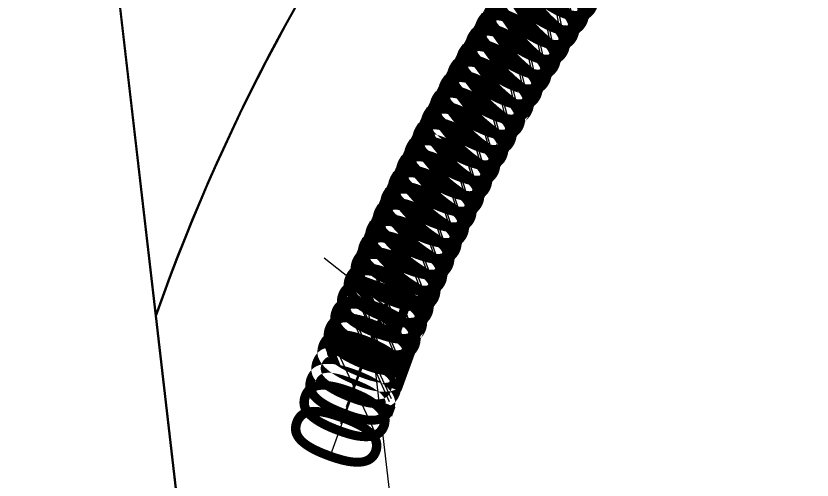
# Model space of a CAD drawing. Header units: millimetres. Extents: x 29397 to 29927, y 26123 to 26652.
# Drawn here: x 29779.998 to 29782.629, y 26198.885 to 26200.418 of the extents above; entities that cross this region are included whole.
import ezdxf

# ---------------------------------------------------------------- set-up
doc = ezdxf.new("R2010")
doc.units = ezdxf.units.MM
doc.header["$LTSCALE"] = 0.3
for name, color, linetype in [('_IndivSubPlot', 180, 'Continuous'), ('_IndivSubPlot_DIMENSION', 7, 'Continuous'), ('_InternalRoad', 3, 'Continuous'), ('_Splay', 90, 'Continuous')]:
    doc.layers.add(name, color=color, linetype=linetype)
doc.layers.get('0').off()
doc.styles.add('PreDCRFont', font='ARIALN.TTF')
doc.dimstyles.new('PDCR-PLOT-INT', dxfattribs={"dimtxt": 0.3, "dimasz": 0.25, "dimexe": 0.25, "dimexo": 0.25, "dimgap": 0.25, "dimtad": 0, "dimzin": 0, "dimdsep": 46, "dimtxsty": 'PreDCRFont', "dimblk": 'OBLIQUE', "dimcen": 0.5, "dimdle": 0.1, "dimadec": 0, "dimazin": 0, "dimtfac": 1, "dimtix": 1, "dimtofl": 0, "dimtmove": 1, "dimatfit": 1, "dimfxl": 1, "dimtolj": 1, "dimtzin": 0, "dimlwd": 15, "dimarcsym": 0})

# ---------------------------------------------------------------- blocks, each defined once
blk = doc.blocks.new('_Oblique')
at = {"color": 0, "linetype": 'ByBlock', "lineweight": -2}
blk.add_line((-0.5, -0.5), (0.5, 0.5), dxfattribs=at)
blk = doc.blocks.new('*D866')
at = {"layer": '_IndivSubPlot_DIMENSION', "color": 0, "lineweight": 15, "transparency": 16777216}
for p, q in [((29782.0158, 26200.8336), (29782.1681, 26201.0318)), ((29781.9759, 26200.7818), (29781.8235, 26200.5835))]:
    blk.add_line(p, q, dxfattribs=at)
at = {"layer": '_IndivSubPlot_DIMENSION', "color": 0, "lineweight": 15, "transparency": 16777216, "xscale": 0.25, "yscale": 0.25, "zscale": 0.25}
for p, rotation in [((29782.0158, 26200.8336), 232.4521394322955), ((29781.9759, 26200.7818), 52.45213943229547)]:
    blk.add_blockref('_Oblique', p, dxfattribs=dict(at, rotation=rotation))
at = {"layer": '_IndivSubPlot_DIMENSION', "color": 0, "lineweight": 15, "transparency": 16777216, "insert": (29781.9958, 26200.8077), "char_height": 0.3, "attachment_point": 5, "rotation": 52.4521, "style": 'PreDCRFont'}
blk.add_mtext('\\A1;0.07', dxfattribs=at)
blk = doc.blocks.new('*D867')
at = {"layer": '_IndivSubPlot_DIMENSION', "color": 0, "lineweight": 15, "transparency": 16777216}
for p, q in [((29781.9801, 26200.7873), (29782.1305, 26200.9871)), ((29781.9408, 26200.7351), (29781.7904, 26200.5354))]:
    blk.add_line(p, q, dxfattribs=at)
at = {"layer": '_IndivSubPlot_DIMENSION', "color": 0, "lineweight": 15, "transparency": 16777216, "xscale": 0.25, "yscale": 0.25, "zscale": 0.25}
for p, rotation in [((29781.9801, 26200.7873), 233.0250972240779), ((29781.9408, 26200.7351), 53.0250972240779)]:
    blk.add_blockref('_Oblique', p, dxfattribs=dict(at, rotation=rotation))
at = {"layer": '_IndivSubPlot_DIMENSION', "color": 0, "lineweight": 15, "transparency": 16777216, "insert": (29781.9605, 26200.7612), "char_height": 0.3, "attachment_point": 5, "rotation": 53.0251, "style": 'PreDCRFont'}
blk.add_mtext('\\A1;0.07', dxfattribs=at)
blk = doc.blocks.new('*D868')
at = {"layer": '_IndivSubPlot_DIMENSION', "color": 0, "lineweight": 15, "transparency": 16777216}
for p, q in [((29781.945, 26200.7407), (29782.0933, 26200.9419)), ((29781.9062, 26200.6881), (29781.7578, 26200.4868))]:
    blk.add_line(p, q, dxfattribs=at)
at = {"layer": '_IndivSubPlot_DIMENSION', "color": 0, "lineweight": 15, "transparency": 16777216, "xscale": 0.25, "yscale": 0.25, "zscale": 0.25}
for p, rotation in [((29781.945, 26200.7407), 233.5980550188483), ((29781.9062, 26200.6881), 53.59805501884832)]:
    blk.add_blockref('_Oblique', p, dxfattribs=dict(at, rotation=rotation))
at = {"layer": '_IndivSubPlot_DIMENSION', "color": 0, "lineweight": 15, "transparency": 16777216, "insert": (29781.9256, 26200.7144), "char_height": 0.3, "attachment_point": 5, "rotation": 53.5981, "style": 'PreDCRFont'}
blk.add_mtext('\\A1;0.07', dxfattribs=at)
blk = doc.blocks.new('*D869')
at = {"layer": '_IndivSubPlot_DIMENSION', "color": 0, "lineweight": 15, "transparency": 16777216}
for p, q in [((29781.9103, 26200.6937), (29782.0566, 26200.8964)), ((29781.872, 26200.6407), (29781.7257, 26200.438))]:
    blk.add_line(p, q, dxfattribs=at)
at = {"layer": '_IndivSubPlot_DIMENSION', "color": 0, "lineweight": 15, "transparency": 16777216, "xscale": 0.25, "yscale": 0.25, "zscale": 0.25}
for p, rotation in [((29781.9103, 26200.6937), 234.171012816895), ((29781.872, 26200.6407), 54.17101281689496)]:
    blk.add_blockref('_Oblique', p, dxfattribs=dict(at, rotation=rotation))
at = {"layer": '_IndivSubPlot_DIMENSION', "color": 0, "lineweight": 15, "transparency": 16777216, "insert": (29781.8912, 26200.6672), "char_height": 0.3, "attachment_point": 5, "rotation": 54.171, "style": 'PreDCRFont'}
blk.add_mtext('\\A1;0.07', dxfattribs=at)
blk = doc.blocks.new('*D870')
at = {"layer": '_IndivSubPlot_DIMENSION', "color": 0, "lineweight": 15, "transparency": 16777216}
for p, q in [((29781.8761, 26200.6464), (29782.0204, 26200.8505)), ((29781.8383, 26200.593), (29781.694, 26200.3888))]:
    blk.add_line(p, q, dxfattribs=at)
at = {"layer": '_IndivSubPlot_DIMENSION', "color": 0, "lineweight": 15, "transparency": 16777216, "xscale": 0.25, "yscale": 0.25, "zscale": 0.25}
for p, rotation in [((29781.8761, 26200.6464), 234.7439706106262), ((29781.8383, 26200.593), 54.74397061062623)]:
    blk.add_blockref('_Oblique', p, dxfattribs=dict(at, rotation=rotation))
at = {"layer": '_IndivSubPlot_DIMENSION', "color": 0, "lineweight": 15, "transparency": 16777216, "insert": (29781.8572, 26200.6197), "char_height": 0.3, "attachment_point": 5, "rotation": 54.744, "style": 'PreDCRFont'}
blk.add_mtext('\\A1;0.07', dxfattribs=at)
blk = doc.blocks.new('*D871')
at = {"layer": '_IndivSubPlot_DIMENSION', "color": 0, "lineweight": 15, "transparency": 16777216}
for p, q in [((29781.8423, 26200.5987), (29781.9846, 26200.8043)), ((29781.8051, 26200.5449), (29781.6629, 26200.3394))]:
    blk.add_line(p, q, dxfattribs=at)
at = {"layer": '_IndivSubPlot_DIMENSION', "color": 0, "lineweight": 15, "transparency": 16777216, "xscale": 0.25, "yscale": 0.25, "zscale": 0.25}
for p, rotation in [((29781.8423, 26200.5987), 235.3169284077161), ((29781.8051, 26200.5449), 55.31692840771615)]:
    blk.add_blockref('_Oblique', p, dxfattribs=dict(at, rotation=rotation))
at = {"layer": '_IndivSubPlot_DIMENSION', "color": 0, "lineweight": 15, "transparency": 16777216, "insert": (29781.8237, 26200.5718), "char_height": 0.3, "attachment_point": 5, "rotation": 55.3169, "style": 'PreDCRFont'}
blk.add_mtext('\\A1;0.07', dxfattribs=at)
blk = doc.blocks.new('*D872')
at = {"layer": '_IndivSubPlot_DIMENSION', "color": 0, "lineweight": 15, "transparency": 16777216}
for p, q in [((29781.8091, 26200.5507), (29781.9493, 26200.7577)), ((29781.7724, 26200.4966), (29781.6322, 26200.2896))]:
    blk.add_line(p, q, dxfattribs=at)
at = {"layer": '_IndivSubPlot_DIMENSION', "color": 0, "lineweight": 15, "transparency": 16777216, "xscale": 0.25, "yscale": 0.25, "zscale": 0.25}
for p, rotation in [((29781.8091, 26200.5507), 235.8898861981455), ((29781.7724, 26200.4966), 55.88988619814555)]:
    blk.add_blockref('_Oblique', p, dxfattribs=dict(at, rotation=rotation))
at = {"layer": '_IndivSubPlot_DIMENSION', "color": 0, "lineweight": 15, "transparency": 16777216, "insert": (29781.7907, 26200.5236), "char_height": 0.3, "attachment_point": 5, "rotation": 55.8899, "style": 'PreDCRFont'}
blk.add_mtext('\\A1;0.07', dxfattribs=at)
blk = doc.blocks.new('*D873')
at = {"layer": '_IndivSubPlot_DIMENSION', "color": 0, "lineweight": 15, "transparency": 16777216}
for p, q in [((29781.7763, 26200.5024), (29781.9144, 26200.7108)), ((29781.7402, 26200.4479), (29781.6021, 26200.2395))]:
    blk.add_line(p, q, dxfattribs=at)
at = {"layer": '_IndivSubPlot_DIMENSION', "color": 0, "lineweight": 15, "transparency": 16777216, "xscale": 0.25, "yscale": 0.25, "zscale": 0.25}
for p, rotation in [((29781.7763, 26200.5024), 236.4628439966721), ((29781.7402, 26200.4479), 56.46284399667206)]:
    blk.add_blockref('_Oblique', p, dxfattribs=dict(at, rotation=rotation))
at = {"layer": '_IndivSubPlot_DIMENSION', "color": 0, "lineweight": 15, "transparency": 16777216, "insert": (29781.7582, 26200.4751), "char_height": 0.3, "attachment_point": 5, "rotation": 56.4628, "style": 'PreDCRFont'}
blk.add_mtext('\\A1;0.07', dxfattribs=at)
blk = doc.blocks.new('*D874')
at = {"layer": '_IndivSubPlot_DIMENSION', "color": 0, "lineweight": 15, "transparency": 16777216}
for p, q in [((29781.744, 26200.4537), (29781.88, 26200.6635)), ((29781.7084, 26200.3988), (29781.5724, 26200.1891))]:
    blk.add_line(p, q, dxfattribs=at)
at = {"layer": '_IndivSubPlot_DIMENSION', "color": 0, "lineweight": 15, "transparency": 16777216, "xscale": 0.25, "yscale": 0.25, "zscale": 0.25}
for p, rotation in [((29781.744, 26200.4537), 237.0358017913659), ((29781.7084, 26200.3988), 57.0358017913659)]:
    blk.add_blockref('_Oblique', p, dxfattribs=dict(at, rotation=rotation))
at = {"layer": '_IndivSubPlot_DIMENSION', "color": 0, "lineweight": 15, "transparency": 16777216, "insert": (29781.7262, 26200.4263), "char_height": 0.3, "attachment_point": 5, "rotation": 57.0358, "style": 'PreDCRFont'}
blk.add_mtext('\\A1;0.07', dxfattribs=at)
blk = doc.blocks.new('*D875')
at = {"layer": '_IndivSubPlot_DIMENSION', "color": 0, "lineweight": 15, "transparency": 16777216}
for p, q in [((29781.7122, 26200.4047), (29781.8461, 26200.6158)), ((29781.6772, 26200.3495), (29781.5432, 26200.1384))]:
    blk.add_line(p, q, dxfattribs=at)
at = {"layer": '_IndivSubPlot_DIMENSION', "color": 0, "lineweight": 15, "transparency": 16777216, "xscale": 0.25, "yscale": 0.25, "zscale": 0.25}
for p, rotation in [((29781.7122, 26200.4047), 237.6087595855189), ((29781.6772, 26200.3495), 57.60875958551888)]:
    blk.add_blockref('_Oblique', p, dxfattribs=dict(at, rotation=rotation))
at = {"layer": '_IndivSubPlot_DIMENSION', "color": 0, "lineweight": 15, "transparency": 16777216, "insert": (29781.6947, 26200.3771), "char_height": 0.3, "attachment_point": 5, "rotation": 57.6088, "style": 'PreDCRFont'}
blk.add_mtext('\\A1;0.07', dxfattribs=at)
blk = doc.blocks.new('*D876')
at = {"layer": '_IndivSubPlot_DIMENSION', "color": 0, "lineweight": 15, "transparency": 16777216}
for p, q in [((29781.6809, 26200.3554), (29781.8127, 26200.5679)), ((29781.6464, 26200.2999), (29781.5146, 26200.0874))]:
    blk.add_line(p, q, dxfattribs=at)
at = {"layer": '_IndivSubPlot_DIMENSION', "color": 0, "lineweight": 15, "transparency": 16777216, "xscale": 0.25, "yscale": 0.25, "zscale": 0.25}
for p, rotation in [((29781.6809, 26200.3554), 238.1817173840555), ((29781.6464, 26200.2999), 58.18171738405548)]:
    blk.add_blockref('_Oblique', p, dxfattribs=dict(at, rotation=rotation))
at = {"layer": '_IndivSubPlot_DIMENSION', "color": 0, "lineweight": 15, "transparency": 16777216, "insert": (29781.6636, 26200.3276), "char_height": 0.3, "attachment_point": 5, "rotation": 58.1817, "style": 'PreDCRFont'}
blk.add_mtext('\\A1;0.07', dxfattribs=at)
blk = doc.blocks.new('*D877')
at = {"layer": '_IndivSubPlot_DIMENSION', "color": 0, "lineweight": 15, "transparency": 16777216}
for p, q in [((29781.6501, 26200.3058), (29781.7797, 26200.5196)), ((29781.6161, 26200.2499), (29781.4865, 26200.0362))]:
    blk.add_line(p, q, dxfattribs=at)
at = {"layer": '_IndivSubPlot_DIMENSION', "color": 0, "lineweight": 15, "transparency": 16777216, "xscale": 0.25, "yscale": 0.25, "zscale": 0.25}
for p, rotation in [((29781.6501, 26200.3058), 238.7546751745776), ((29781.6161, 26200.2499), 58.75467517457754)]:
    blk.add_blockref('_Oblique', p, dxfattribs=dict(at, rotation=rotation))
at = {"layer": '_IndivSubPlot_DIMENSION', "color": 0, "lineweight": 15, "transparency": 16777216, "insert": (29781.6331, 26200.2779), "char_height": 0.3, "attachment_point": 5, "rotation": 58.7547, "style": 'PreDCRFont'}
blk.add_mtext('\\A1;0.07', dxfattribs=at)
blk = doc.blocks.new('*D878')
at = {"layer": '_IndivSubPlot_DIMENSION', "color": 0, "lineweight": 15, "transparency": 16777216}
for p, q in [((29781.6197, 26200.2559), (29781.7473, 26200.4709)), ((29781.5864, 26200.1997), (29781.4588, 26199.9846))]:
    blk.add_line(p, q, dxfattribs=at)
at = {"layer": '_IndivSubPlot_DIMENSION', "color": 0, "lineweight": 15, "transparency": 16777216, "xscale": 0.25, "yscale": 0.25, "zscale": 0.25}
for p, rotation in [((29781.6197, 26200.2559), 239.3276329724082), ((29781.5864, 26200.1997), 59.32763297240821)]:
    blk.add_blockref('_Oblique', p, dxfattribs=dict(at, rotation=rotation))
at = {"layer": '_IndivSubPlot_DIMENSION', "color": 0, "lineweight": 15, "transparency": 16777216, "insert": (29781.6031, 26200.2278), "char_height": 0.3, "attachment_point": 5, "rotation": 59.3276, "style": 'PreDCRFont'}
blk.add_mtext('\\A1;0.07', dxfattribs=at)
blk = doc.blocks.new('*D879')
at = {"layer": '_IndivSubPlot_DIMENSION', "color": 0, "lineweight": 15, "transparency": 16777216}
for p, q in [((29781.5899, 26200.2057), (29781.7153, 26200.422)), ((29781.5571, 26200.1491), (29781.4317, 26199.9328))]:
    blk.add_line(p, q, dxfattribs=at)
at = {"layer": '_IndivSubPlot_DIMENSION', "color": 0, "lineweight": 15, "transparency": 16777216, "xscale": 0.25, "yscale": 0.25, "zscale": 0.25}
for p, rotation in [((29781.5899, 26200.2057), 239.9005907667145), ((29781.5571, 26200.1491), 59.90059076671452)]:
    blk.add_blockref('_Oblique', p, dxfattribs=dict(at, rotation=rotation))
at = {"layer": '_IndivSubPlot_DIMENSION', "color": 0, "lineweight": 15, "transparency": 16777216, "insert": (29781.5735, 26200.1774), "char_height": 0.3, "attachment_point": 5, "rotation": 59.9006, "style": 'PreDCRFont'}
blk.add_mtext('\\A1;0.07', dxfattribs=at)
blk = doc.blocks.new('*D880')
at = {"layer": '_IndivSubPlot_DIMENSION', "color": 0, "lineweight": 15, "transparency": 16777216}
for p, q in [((29781.5606, 26200.1552), (29781.6838, 26200.3727)), ((29781.5284, 26200.0983), (29781.4052, 26199.8808))]:
    blk.add_line(p, q, dxfattribs=at)
at = {"layer": '_IndivSubPlot_DIMENSION', "color": 0, "lineweight": 15, "transparency": 16777216, "xscale": 0.25, "yscale": 0.25, "zscale": 0.25}
for p, rotation in [((29781.5606, 26200.1552), 240.4735485626582), ((29781.5284, 26200.0983), 60.47354856265823)]:
    blk.add_blockref('_Oblique', p, dxfattribs=dict(at, rotation=rotation))
at = {"layer": '_IndivSubPlot_DIMENSION', "color": 0, "lineweight": 15, "transparency": 16777216, "insert": (29781.5445, 26200.1267), "char_height": 0.3, "attachment_point": 5, "rotation": 60.4735, "style": 'PreDCRFont'}
blk.add_mtext('\\A1;0.07', dxfattribs=at)
blk = doc.blocks.new('*D881')
at = {"layer": '_IndivSubPlot_DIMENSION', "color": 0, "lineweight": 15, "transparency": 16777216}
for p, q in [((29781.5318, 26200.1044), (29781.6528, 26200.3231)), ((29781.5001, 26200.0472), (29781.3791, 26199.8284))]:
    blk.add_line(p, q, dxfattribs=at)
at = {"layer": '_IndivSubPlot_DIMENSION', "color": 0, "lineweight": 15, "transparency": 16777216, "xscale": 0.25, "yscale": 0.25, "zscale": 0.25}
for p, rotation in [((29781.5318, 26200.1044), 241.0465063588418), ((29781.5001, 26200.0472), 61.04650635884178)]:
    blk.add_blockref('_Oblique', p, dxfattribs=dict(at, rotation=rotation))
at = {"layer": '_IndivSubPlot_DIMENSION', "color": 0, "lineweight": 15, "transparency": 16777216, "insert": (29781.516, 26200.0758), "char_height": 0.3, "attachment_point": 5, "rotation": 61.0465, "style": 'PreDCRFont'}
blk.add_mtext('\\A1;0.07', dxfattribs=at)
blk = doc.blocks.new('*D882')
at = {"layer": '_IndivSubPlot_DIMENSION', "color": 0, "lineweight": 15, "transparency": 16777216}
for p, q in [((29781.5035, 26200.0533), (29781.6223, 26200.2733)), ((29781.4724, 26199.9958), (29781.3536, 26199.7758))]:
    blk.add_line(p, q, dxfattribs=at)
at = {"layer": '_IndivSubPlot_DIMENSION', "color": 0, "lineweight": 15, "transparency": 16777216, "xscale": 0.25, "yscale": 0.25, "zscale": 0.25}
for p, rotation in [((29781.5035, 26200.0533), 241.6194641505639), ((29781.4724, 26199.9958), 61.61946415056395)]:
    blk.add_blockref('_Oblique', p, dxfattribs=dict(at, rotation=rotation))
at = {"layer": '_IndivSubPlot_DIMENSION', "color": 0, "lineweight": 15, "transparency": 16777216, "insert": (29781.4879, 26200.0245), "char_height": 0.3, "attachment_point": 5, "rotation": 61.6195, "style": 'PreDCRFont'}
blk.add_mtext('\\A1;0.07', dxfattribs=at)
blk = doc.blocks.new('*D883')
at = {"layer": '_IndivSubPlot_DIMENSION', "color": 0, "lineweight": 15, "transparency": 16777216}
for p, q in [((29781.4757, 26200.0019), (29781.5923, 26200.2231)), ((29781.4452, 26199.9441), (29781.3286, 26199.723))]:
    blk.add_line(p, q, dxfattribs=at)
at = {"layer": '_IndivSubPlot_DIMENSION', "color": 0, "lineweight": 15, "transparency": 16777216, "xscale": 0.25, "yscale": 0.25, "zscale": 0.25}
for p, rotation in [((29781.4757, 26200.0019), 242.1924219465543), ((29781.4452, 26199.9441), 62.19242194655427)]:
    blk.add_blockref('_Oblique', p, dxfattribs=dict(at, rotation=rotation))
at = {"layer": '_IndivSubPlot_DIMENSION', "color": 0, "lineweight": 15, "transparency": 16777216, "insert": (29781.4604, 26199.973), "char_height": 0.3, "attachment_point": 5, "rotation": 62.1924, "style": 'PreDCRFont'}
blk.add_mtext('\\A1;0.07', dxfattribs=at)
blk = doc.blocks.new('*D884')
at = {"layer": '_IndivSubPlot_DIMENSION', "color": 0, "lineweight": 15, "transparency": 16777216}
for p, q in [((29781.4484, 26199.9503), (29781.5628, 26200.1726)), ((29781.4185, 26199.8922), (29781.3041, 26199.6699))]:
    blk.add_line(p, q, dxfattribs=at)
at = {"layer": '_IndivSubPlot_DIMENSION', "color": 0, "lineweight": 15, "transparency": 16777216, "xscale": 0.25, "yscale": 0.25, "zscale": 0.25}
for p, rotation in [((29781.4484, 26199.9503), 242.7653797438269), ((29781.4185, 26199.8922), 62.76537974382684)]:
    blk.add_blockref('_Oblique', p, dxfattribs=dict(at, rotation=rotation))
at = {"layer": '_IndivSubPlot_DIMENSION', "color": 0, "lineweight": 15, "transparency": 16777216, "insert": (29781.4335, 26199.9212), "char_height": 0.3, "attachment_point": 5, "rotation": 62.7654, "style": 'PreDCRFont'}
blk.add_mtext('\\A1;0.07', dxfattribs=at)
blk = doc.blocks.new('*D885')
at = {"layer": '_IndivSubPlot_DIMENSION', "color": 0, "lineweight": 15, "transparency": 16777216}
for p, q in [((29781.4217, 26199.8984), (29781.5338, 26200.1218)), ((29781.3923, 26199.8399), (29781.2801, 26199.6165))]:
    blk.add_line(p, q, dxfattribs=at)
at = {"layer": '_IndivSubPlot_DIMENSION', "color": 0, "lineweight": 15, "transparency": 16777216, "xscale": 0.25, "yscale": 0.25, "zscale": 0.25}
for p, rotation in [((29781.4217, 26199.8984), 243.3383375389541), ((29781.3923, 26199.8399), 63.33833753895414)]:
    blk.add_blockref('_Oblique', p, dxfattribs=dict(at, rotation=rotation))
at = {"layer": '_IndivSubPlot_DIMENSION', "color": 0, "lineweight": 15, "transparency": 16777216, "insert": (29781.407, 26199.8692), "char_height": 0.3, "attachment_point": 5, "rotation": 63.3383, "style": 'PreDCRFont'}
blk.add_mtext('\\A1;0.07', dxfattribs=at)
blk = doc.blocks.new('*D886')
at = {"layer": '_IndivSubPlot_DIMENSION', "color": 0, "lineweight": 15, "transparency": 16777216}
for p, q in [((29781.3954, 26199.8462), (29781.5054, 26200.0707)), ((29781.3667, 26199.7875), (29781.2567, 26199.5629))]:
    blk.add_line(p, q, dxfattribs=at)
at = {"layer": '_IndivSubPlot_DIMENSION', "color": 0, "lineweight": 15, "transparency": 16777216, "xscale": 0.25, "yscale": 0.25, "zscale": 0.25}
for p, rotation in [((29781.3954, 26199.8462), 243.9112953323824), ((29781.3667, 26199.7875), 63.91129533238242)]:
    blk.add_blockref('_Oblique', p, dxfattribs=dict(at, rotation=rotation))
at = {"layer": '_IndivSubPlot_DIMENSION', "color": 0, "lineweight": 15, "transparency": 16777216, "insert": (29781.381, 26199.8168), "char_height": 0.3, "attachment_point": 5, "rotation": 63.9113, "style": 'PreDCRFont'}
blk.add_mtext('\\A1;0.07', dxfattribs=at)
blk = doc.blocks.new('*D887')
at = {"layer": '_IndivSubPlot_DIMENSION', "color": 0, "lineweight": 15, "transparency": 16777216}
for p, q in [((29781.3697, 26199.7938), (29781.4774, 26200.0194)), ((29781.3415, 26199.7348), (29781.2338, 26199.5091))]:
    blk.add_line(p, q, dxfattribs=at)
at = {"layer": '_IndivSubPlot_DIMENSION', "color": 0, "lineweight": 15, "transparency": 16777216, "xscale": 0.25, "yscale": 0.25, "zscale": 0.25}
for p, rotation in [((29781.3697, 26199.7938), 244.4842531283592), ((29781.3415, 26199.7348), 64.48425312835916)]:
    blk.add_blockref('_Oblique', p, dxfattribs=dict(at, rotation=rotation))
at = {"layer": '_IndivSubPlot_DIMENSION', "color": 0, "lineweight": 15, "transparency": 16777216, "insert": (29781.3556, 26199.7643), "char_height": 0.3, "attachment_point": 5, "rotation": 64.4843, "style": 'PreDCRFont'}
blk.add_mtext('\\A1;0.07', dxfattribs=at)
blk = doc.blocks.new('*D888')
at = {"layer": '_IndivSubPlot_DIMENSION', "color": 0, "lineweight": 15, "transparency": 16777216}
for p, q in [((29781.3445, 26199.7411), (29781.45, 26199.9678)), ((29781.3169, 26199.6818), (29781.2115, 26199.4551))]:
    blk.add_line(p, q, dxfattribs=at)
at = {"layer": '_IndivSubPlot_DIMENSION', "color": 0, "lineweight": 15, "transparency": 16777216, "xscale": 0.25, "yscale": 0.25, "zscale": 0.25}
for p, rotation in [((29781.3445, 26199.7411), 245.0572109222296), ((29781.3169, 26199.6818), 65.0572109222296)]:
    blk.add_blockref('_Oblique', p, dxfattribs=dict(at, rotation=rotation))
at = {"layer": '_IndivSubPlot_DIMENSION', "color": 0, "lineweight": 15, "transparency": 16777216, "insert": (29781.3307, 26199.7114), "char_height": 0.3, "attachment_point": 5, "rotation": 65.0572, "style": 'PreDCRFont'}
blk.add_mtext('\\A1;0.07', dxfattribs=at)
blk = doc.blocks.new('*D889')
at = {"layer": '_IndivSubPlot_DIMENSION', "color": 0, "lineweight": 15, "transparency": 16777216}
for p, q in [((29781.3199, 26199.6881), (29781.423, 26199.9159)), ((29781.2929, 26199.6286), (29781.1897, 26199.4009))]:
    blk.add_line(p, q, dxfattribs=at)
at = {"layer": '_IndivSubPlot_DIMENSION', "color": 0, "lineweight": 15, "transparency": 16777216, "xscale": 0.25, "yscale": 0.25, "zscale": 0.25}
for p, rotation in [((29781.3199, 26199.6881), 245.6301687169576), ((29781.2929, 26199.6286), 65.63016871695757)]:
    blk.add_blockref('_Oblique', p, dxfattribs=dict(at, rotation=rotation))
at = {"layer": '_IndivSubPlot_DIMENSION', "color": 0, "lineweight": 15, "transparency": 16777216, "insert": (29781.3064, 26199.6584), "char_height": 0.3, "attachment_point": 5, "rotation": 65.6302, "style": 'PreDCRFont'}
blk.add_mtext('\\A1;0.07', dxfattribs=at)
blk = doc.blocks.new('*D890')
at = {"layer": '_IndivSubPlot_DIMENSION', "color": 0, "lineweight": 15, "transparency": 16777216}
for p, q in [((29781.2957, 26199.635), (29781.3966, 26199.8637)), ((29781.2693, 26199.5751), (29781.1685, 26199.3464))]:
    blk.add_line(p, q, dxfattribs=at)
at = {"layer": '_IndivSubPlot_DIMENSION', "color": 0, "lineweight": 15, "transparency": 16777216, "xscale": 0.25, "yscale": 0.25, "zscale": 0.25}
for p, rotation in [((29781.2957, 26199.635), 246.2031265142446), ((29781.2693, 26199.5751), 66.20312651424464)]:
    blk.add_blockref('_Oblique', p, dxfattribs=dict(at, rotation=rotation))
at = {"layer": '_IndivSubPlot_DIMENSION', "color": 0, "lineweight": 15, "transparency": 16777216, "insert": (29781.2825, 26199.605), "char_height": 0.3, "attachment_point": 5, "rotation": 66.2031, "style": 'PreDCRFont'}
blk.add_mtext('\\A1;0.07', dxfattribs=at)
blk = doc.blocks.new('*D891')
at = {"layer": '_IndivSubPlot_DIMENSION', "color": 0, "lineweight": 15, "transparency": 16777216}
for p, q in [((29781.2721, 26199.5815), (29781.3707, 26199.8113)), ((29781.2463, 26199.5214), (29781.1478, 26199.2917))]:
    blk.add_line(p, q, dxfattribs=at)
at = {"layer": '_IndivSubPlot_DIMENSION', "color": 0, "lineweight": 15, "transparency": 16777216, "xscale": 0.25, "yscale": 0.25, "zscale": 0.25}
for p, rotation in [((29781.2721, 26199.5815), 246.7760843087671), ((29781.2463, 26199.5214), 66.77608430876708)]:
    blk.add_blockref('_Oblique', p, dxfattribs=dict(at, rotation=rotation))
at = {"layer": '_IndivSubPlot_DIMENSION', "color": 0, "lineweight": 15, "transparency": 16777216, "insert": (29781.2592, 26199.5515), "char_height": 0.3, "attachment_point": 5, "rotation": 66.7761, "style": 'PreDCRFont'}
blk.add_mtext('\\A1;0.07', dxfattribs=at)
blk = doc.blocks.new('*D892')
at = {"layer": '_IndivSubPlot_DIMENSION', "color": 0, "lineweight": 15, "transparency": 16777216}
for p, q in [((29781.2491, 26199.5279), (29781.3454, 26199.7586)), ((29781.2239, 26199.4675), (29781.1276, 26199.2368))]:
    blk.add_line(p, q, dxfattribs=at)
at = {"layer": '_IndivSubPlot_DIMENSION', "color": 0, "lineweight": 15, "transparency": 16777216, "xscale": 0.25, "yscale": 0.25, "zscale": 0.25}
for p, rotation in [((29781.2491, 26199.5279), 247.3490421021973), ((29781.2239, 26199.4675), 67.34904210219729)]:
    blk.add_blockref('_Oblique', p, dxfattribs=dict(at, rotation=rotation))
at = {"layer": '_IndivSubPlot_DIMENSION', "color": 0, "lineweight": 15, "transparency": 16777216, "insert": (29781.2365, 26199.4977), "char_height": 0.3, "attachment_point": 5, "rotation": 67.349, "style": 'PreDCRFont'}
blk.add_mtext('\\A1;0.07', dxfattribs=at)
blk = doc.blocks.new('*D893')
at = {"layer": '_IndivSubPlot_DIMENSION', "color": 0, "lineweight": 15, "transparency": 16777216}
for p, q in [((29781.2266, 26199.474), (29781.3205, 26199.7057)), ((29781.202, 26199.4134), (29781.108, 26199.1817))]:
    blk.add_line(p, q, dxfattribs=at)
at = {"layer": '_IndivSubPlot_DIMENSION', "color": 0, "lineweight": 15, "transparency": 16777216, "xscale": 0.25, "yscale": 0.25, "zscale": 0.25}
for p, rotation in [((29781.2266, 26199.474), 247.9219998999012), ((29781.202, 26199.4134), 67.9219998999012)]:
    blk.add_blockref('_Oblique', p, dxfattribs=dict(at, rotation=rotation))
at = {"layer": '_IndivSubPlot_DIMENSION', "color": 0, "lineweight": 15, "transparency": 16777216, "insert": (29781.2143, 26199.4437), "char_height": 0.3, "attachment_point": 5, "rotation": 67.922, "style": 'PreDCRFont'}
blk.add_mtext('\\A1;0.07', dxfattribs=at)
blk = doc.blocks.new('*D894')
at = {"layer": '_IndivSubPlot_DIMENSION', "color": 0, "lineweight": 15, "transparency": 16777216}
for p, q in [((29781.2046, 26199.4199), (29781.2962, 26199.6525)), ((29781.1806, 26199.3591), (29781.0889, 26199.1265))]:
    blk.add_line(p, q, dxfattribs=at)
at = {"layer": '_IndivSubPlot_DIMENSION', "color": 0, "lineweight": 15, "transparency": 16777216, "xscale": 0.25, "yscale": 0.25, "zscale": 0.25}
for p, rotation in [((29781.2046, 26199.4199), 248.4949576950796), ((29781.1806, 26199.3591), 68.49495769507959)]:
    blk.add_blockref('_Oblique', p, dxfattribs=dict(at, rotation=rotation))
at = {"layer": '_IndivSubPlot_DIMENSION', "color": 0, "lineweight": 15, "transparency": 16777216, "insert": (29781.1926, 26199.3895), "char_height": 0.3, "attachment_point": 5, "rotation": 68.495, "style": 'PreDCRFont'}
blk.add_mtext('\\A1;0.07', dxfattribs=at)
blk = doc.blocks.new('*D895')
at = {"layer": '_IndivSubPlot_DIMENSION', "color": 0, "lineweight": 15, "transparency": 16777216}
for p, q in [((29781.1831, 26199.3656), (29781.2724, 26199.5991)), ((29781.1598, 26199.3045), (29781.0704, 26199.071))]:
    blk.add_line(p, q, dxfattribs=at)
at = {"layer": '_IndivSubPlot_DIMENSION', "color": 0, "lineweight": 15, "transparency": 16777216, "xscale": 0.25, "yscale": 0.25, "zscale": 0.25}
for p, rotation in [((29781.1831, 26199.3656), 249.0679154872055), ((29781.1598, 26199.3045), 69.06791548720551)]:
    blk.add_blockref('_Oblique', p, dxfattribs=dict(at, rotation=rotation))
at = {"layer": '_IndivSubPlot_DIMENSION', "color": 0, "lineweight": 15, "transparency": 16777216, "insert": (29781.1714, 26199.335), "char_height": 0.3, "attachment_point": 5, "rotation": 69.0679, "style": 'PreDCRFont'}
blk.add_mtext('\\A1;0.07', dxfattribs=at)
blk = doc.blocks.new('*D896')
at = {"layer": '_IndivSubPlot_DIMENSION', "color": 0, "lineweight": 15, "transparency": 16777216}
for p, q in [((29781.1635, 26199.3145), (29781.2492, 26199.5494)), ((29781.1172, 26199.1877), (29781.0315, 26198.9528))]:
    blk.add_line(p, q, dxfattribs=at)
at = {"layer": '_IndivSubPlot_DIMENSION', "color": 0, "lineweight": 15, "transparency": 16777216, "xscale": 0.25, "yscale": 0.25, "zscale": 0.25}
for p, rotation in [((29781.1635, 26199.3145), 249.9460901588811), ((29781.1172, 26199.1877), 69.94609015888116)]:
    blk.add_blockref('_Oblique', p, dxfattribs=dict(at, rotation=rotation))
at = {"layer": '_IndivSubPlot_DIMENSION', "color": 0, "lineweight": 15, "transparency": 16777216, "insert": (29781.1404, 26199.2511), "char_height": 0.3, "attachment_point": 5, "rotation": 69.9461, "style": 'PreDCRFont'}
blk.add_mtext('\\A1;0.14', dxfattribs=at)
blk = doc.blocks.new('*D897')
at = {"layer": '_IndivSubPlot_DIMENSION', "color": 0, "lineweight": 15, "transparency": 16777216}
for p, q in [((29781.1435, 26199.6076), (29781.9075, 26193.0156)), ((29782.8221, 26185.1246), (29782.0581, 26191.7166))]:
    blk.add_line(p, q, dxfattribs=at)
at = {"layer": '_IndivSubPlot_DIMENSION', "color": 0, "lineweight": 15, "transparency": 16777216, "xscale": 0.25, "yscale": 0.25, "zscale": 0.25}
for p, rotation in [((29781.155, 26199.5083), 96.61144071521687), ((29782.8106, 26185.2239), 276.6114407152169)]:
    blk.add_blockref('_Oblique', p, dxfattribs=dict(at, rotation=rotation))
at = {"layer": '_IndivSubPlot_DIMENSION', "color": 0, "lineweight": 15, "transparency": 16777216, "insert": (29781.9828, 26192.3661), "char_height": 0.3, "attachment_point": 5, "rotation": 276.6114, "style": 'PreDCRFont'}
blk.add_mtext('\\A1;14.38', dxfattribs=at)

msp = doc.modelspace()

# ---------------------------------------------------------------- linework, layer by layer
at = {"layer": '_IndivSubPlot'}
msp.add_lwpolyline([(29780.9193, 26200.4433), (29780.8876, 26200.386), (29780.8565, 26200.3285), (29780.826, 26200.2706), (29780.7961, 26200.2125), (29780.7667, 26200.154), (29780.738, 26200.0953), (29780.7098, 26200.0363), (29780.6822, 26199.977), (29780.6552, 26199.9174), (29780.6289, 26199.8576), (29780.6031, 26199.7975), (29780.5779, 26199.7371), (29780.5533, 26199.6765), (29780.5293, 26199.6157), (29780.506, 26199.5546), (29780.4596, 26199.4277), (29782.1153, 26185.1433)], dxfattribs=at)
at = {"layer": '_InternalRoad'}
msp.add_lwpolyline([(29769.2573, 26296.0775), (29757.2281, 26295.636), (29773.6618, 26153.852), (29786.1064, 26150.7096)], close=True, dxfattribs=at)
at = {"layer": '_Splay'}
msp.add_lwpolyline([(29783.0943, 26202.7531), (29780.1142, 26202.4077), (29780.4596, 26199.4277, -0.166682)], format="xyb", close=True, dxfattribs=at)

# ---------------------------------------------------------------- dimensions: what is measured, and where the dimension line sits
at = {"layer": '_IndivSubPlot_DIMENSION', "lineweight": 15}
for p1, p2, text, picture, middle in [((29782.0158, 26200.8336), (29781.9759, 26200.7818), '0.07', '*D866', (29781.9958, 26200.8077)), ((29781.9801, 26200.7873), (29781.9408, 26200.7351), '0.07', '*D867', (29781.9605, 26200.7612)), ((29781.945, 26200.7407), (29781.9062, 26200.6881), '0.07', '*D868', (29781.9256, 26200.7144)), ((29781.9103, 26200.6937), (29781.872, 26200.6407), '0.07', '*D869', (29781.8912, 26200.6672)), ((29781.8761, 26200.6464), (29781.8383, 26200.593), '0.07', '*D870', (29781.8572, 26200.6197)), ((29781.8423, 26200.5987), (29781.8051, 26200.5449), '0.07', '*D871', (29781.8237, 26200.5718)), ((29781.8091, 26200.5507), (29781.7724, 26200.4966), '0.07', '*D872', (29781.7907, 26200.5236)), ((29781.7763, 26200.5024), (29781.7402, 26200.4479), '0.07', '*D873', (29781.7582, 26200.4751)), ((29781.744, 26200.4537), (29781.7084, 26200.3988), '0.07', '*D874', (29781.7262, 26200.4263)), ((29781.7122, 26200.4047), (29781.6772, 26200.3495), '0.07', '*D875', (29781.6947, 26200.3771)), ((29781.6809, 26200.3554), (29781.6464, 26200.2999), '0.07', '*D876', (29781.6636, 26200.3276)), ((29781.6501, 26200.3058), (29781.6161, 26200.2499), '0.07', '*D877', (29781.6331, 26200.2779)), ((29781.6197, 26200.2559), (29781.5864, 26200.1997), '0.07', '*D878', (29781.6031, 26200.2278)), ((29781.5899, 26200.2057), (29781.5571, 26200.1491), '0.07', '*D879', (29781.5735, 26200.1774)), ((29781.5606, 26200.1552), (29781.5284, 26200.0983), '0.07', '*D880', (29781.5445, 26200.1267)), ((29781.5318, 26200.1044), (29781.5001, 26200.0472), '0.07', '*D881', (29781.516, 26200.0758)), ((29781.5035, 26200.0533), (29781.4724, 26199.9958), '0.07', '*D882', (29781.4879, 26200.0245)), ((29781.4757, 26200.0019), (29781.4452, 26199.9441), '0.07', '*D883', (29781.4604, 26199.973)), ((29781.4484, 26199.9503), (29781.4185, 26199.8922), '0.07', '*D884', (29781.4335, 26199.9212)), ((29781.4217, 26199.8984), (29781.3923, 26199.8399), '0.07', '*D885', (29781.407, 26199.8692)), ((29781.3954, 26199.8462), (29781.3667, 26199.7875), '0.07', '*D886', (29781.381, 26199.8168)), ((29781.3697, 26199.7938), (29781.3415, 26199.7348), '0.07', '*D887', (29781.3556, 26199.7643)), ((29781.3445, 26199.7411), (29781.3169, 26199.6818), '0.07', '*D888', (29781.3307, 26199.7114)), ((29781.3199, 26199.6881), (29781.2929, 26199.6286), '0.07', '*D889', (29781.3064, 26199.6584)), ((29781.2957, 26199.635), (29781.2693, 26199.5751), '0.07', '*D890', (29781.2825, 26199.605)), ((29781.2721, 26199.5815), (29781.2463, 26199.5214), '0.07', '*D891', (29781.2592, 26199.5515)), ((29781.2491, 26199.5279), (29781.2239, 26199.4675), '0.07', '*D892', (29781.2365, 26199.4977)), ((29781.2266, 26199.474), (29781.202, 26199.4134), '0.07', '*D893', (29781.2143, 26199.4437)), ((29781.2046, 26199.4199), (29781.1806, 26199.3591), '0.07', '*D894', (29781.1926, 26199.3895)), ((29781.1831, 26199.3656), (29781.1598, 26199.3045), '0.07', '*D895', (29781.1714, 26199.335)), ((29781.1635, 26199.3145), (29781.1172, 26199.1877), '0.14', '*D896', (29781.1404, 26199.2511)), ((29781.155, 26199.5083), (29782.8106, 26185.2239), '14.38', '*D897', (29781.9828, 26192.3661))]:
    dim = msp.add_aligned_dim(p1=p1, p2=p2, distance=0, text=text, dimstyle='PDCR-PLOT-INT', dxfattribs=at)
    dim.commit()
    dim.dimension.update_dxf_attribs({"geometry": picture, "text_midpoint": middle})

doc.saveas('drawing.dxf')
